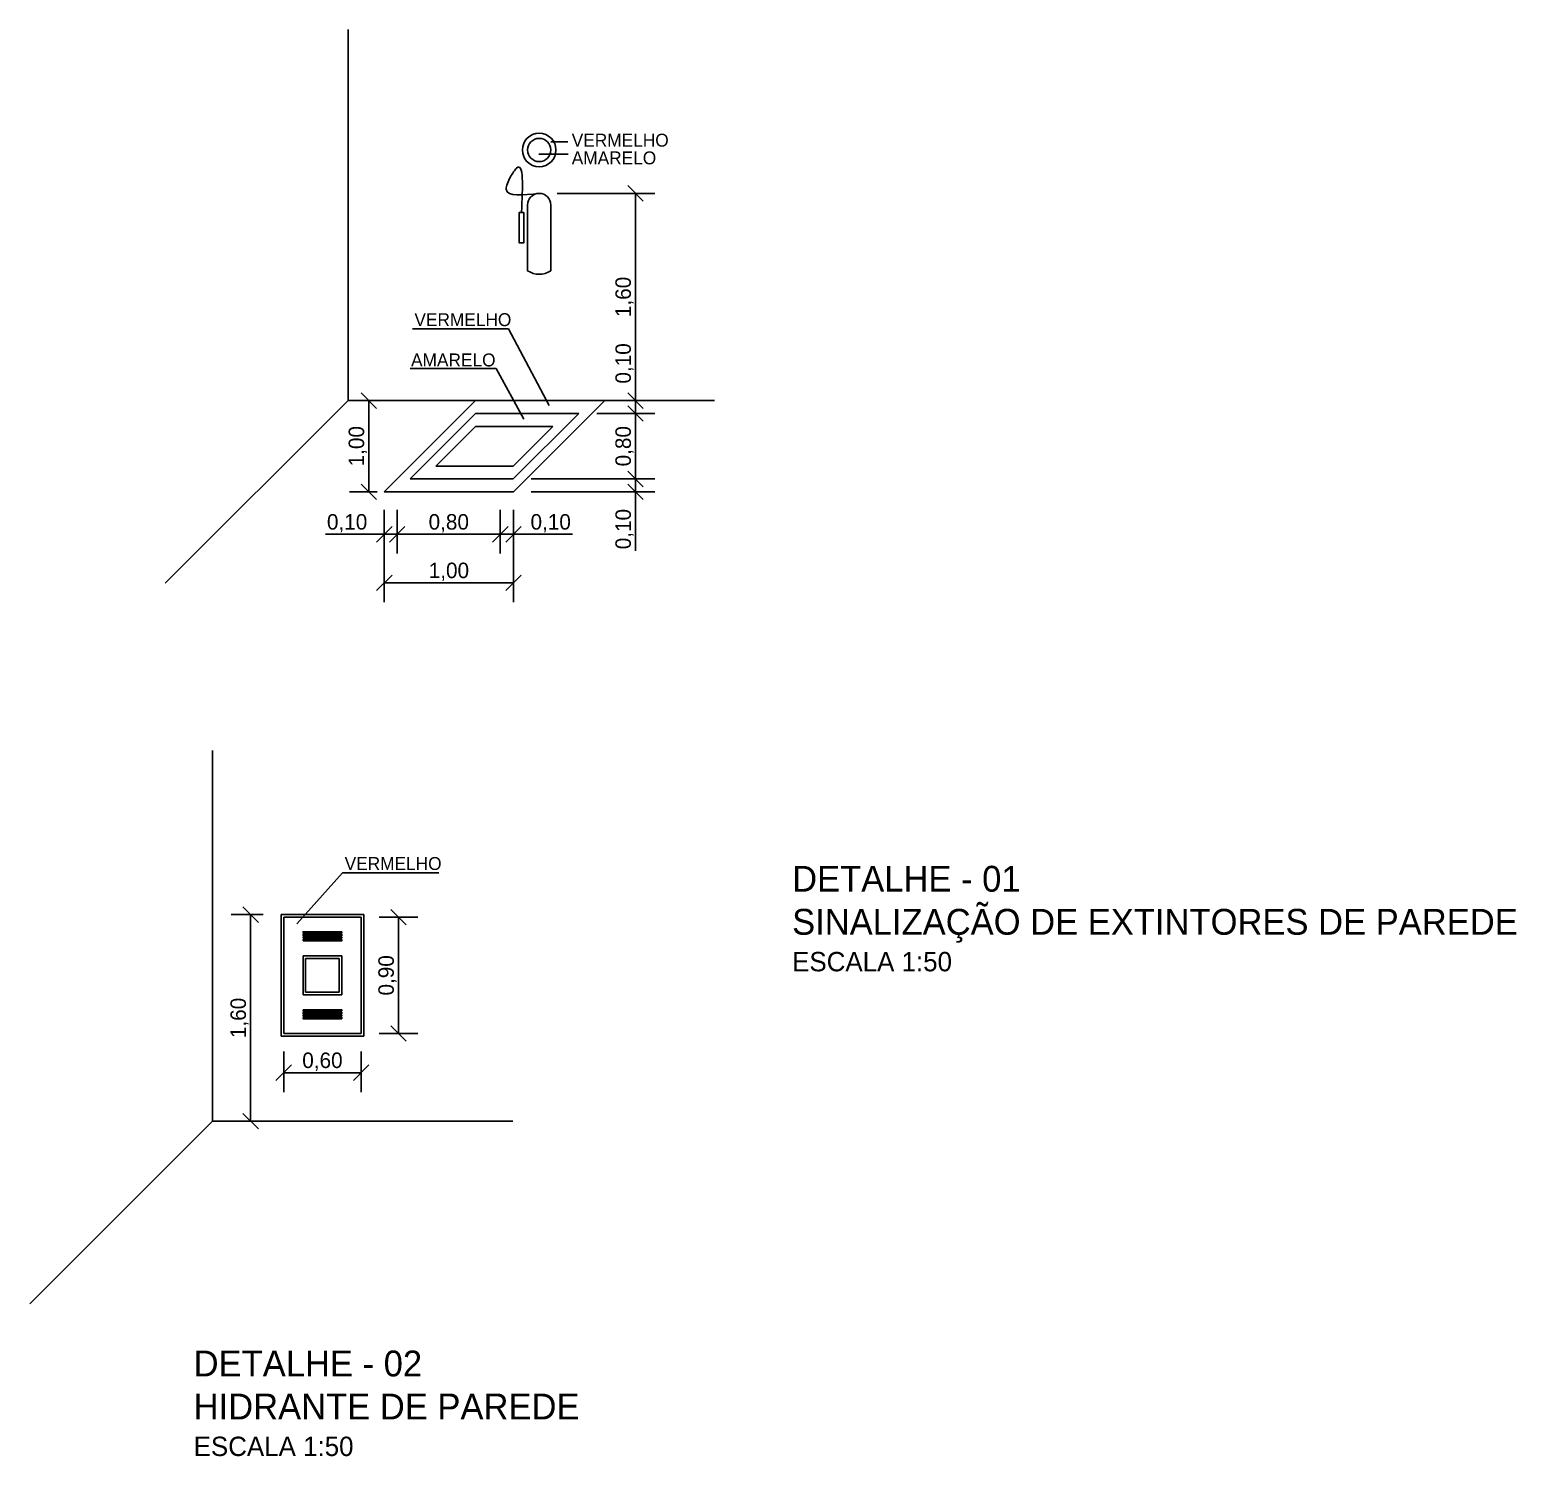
# Model space of a CAD drawing. Header units: millimetres. Extents: x 952 to 2017, y 419 to 1447.
# Drawn here: x 1034.2 to 1045.71, y 451.14 to 462.19 of the extents above; entities that cross this region are included whole.
import ezdxf

# ---------------------------------------------------------------- set-up
doc = ezdxf.new("R2010")
doc.units = ezdxf.units.MM
doc.header["$PDMODE"] = 34
doc.layers.get('0').update_dxf_attribs({"color": 5})
for name, color, linetype in [('INCENDIO', 1, 'Continuous'), ('pena01', 1, 'Continuous'), ('pena02', 2, 'Continuous')]:
    doc.layers.add(name, color=color, linetype=linetype)
doc.styles.get("Standard").update_dxf_attribs({"font": 'ERASLGHT.TTF'})
doc.dimstyles.new('ISO-25', dxfattribs={"dimtxt": 0.12, "dimasz": 0.12, "dimexe": 0.15, "dimexo": 0.14, "dimgap": 0.015, "dimtad": 1, "dimzin": 1, "dimtxsty": 'Standard', "dimblk": 'OBLIQUE', "dimcen": 0.15, "dimdle": 0.0005, "dimclrd": 1, "dimclre": 1, "dimclrt": 2, "dimadec": 0, "dimazin": 0, "dimtfac": 1, "dimtmove": 0, "dimatfit": 3, "dimldrblk": 'OBLIQUE', "dimfxl": 1, "dimarcsym": 0})

# ---------------------------------------------------------------- blocks, each defined once
blk = doc.blocks.new('_Oblique')
at = {"color": 0, "linetype": 'ByBlock', "lineweight": -2}
blk.add_line((-0.5, -0.5), (0.5, 0.5), dxfattribs=at)
blk = doc.blocks.new('*D1')
at = {"color": 1, "lineweight": -2}
for p, q in [((1036.945, 458.467), (1036.945, 457.753)), ((1037.945, 458.467), (1037.945, 457.753)), ((1037.945, 457.903), (1036.944, 457.903))]:
    blk.add_line(p, q, dxfattribs=at)
at = {"layer": 'Defpoints', "color": 0}
for p in [(1036.945, 458.607), (1037.945, 458.607), (1036.945, 457.903)]:
    blk.add_point(p, dxfattribs=at)
at = {"color": 1, "lineweight": -2, "xscale": 0.12, "yscale": 0.12, "zscale": 0.12, "rotation": 180}
blk.add_blockref('_Oblique', (1036.945, 457.903), dxfattribs=at)
at = {"color": 1, "lineweight": -2, "xscale": 0.12, "yscale": 0.12, "zscale": 0.12}
blk.add_blockref('_Oblique', (1037.945, 457.903), dxfattribs=at)
at = {"color": 2, "insert": (1037.445, 457.988), "char_height": 0.12, "attachment_point": 5}
blk.add_mtext('1,00', dxfattribs=at)
blk = doc.blocks.new('*D2')
at = {"color": 1, "lineweight": -2}
for p, q in [((1037.045, 458.467), (1037.045, 458.129)), ((1037.843, 458.467), (1037.843, 458.129)), ((1037.044, 458.279), (1037.843, 458.279))]:
    blk.add_line(p, q, dxfattribs=at)
at = {"layer": 'Defpoints', "color": 0}
for p in [(1037.045, 458.607), (1037.843, 458.607), (1037.843, 458.279)]:
    blk.add_point(p, dxfattribs=at)
at = {"color": 1, "lineweight": -2, "xscale": 0.12, "yscale": 0.12, "zscale": 0.12, "rotation": 180}
blk.add_blockref('_Oblique', (1037.045, 458.279), dxfattribs=at)
at = {"color": 1, "lineweight": -2, "xscale": 0.12, "yscale": 0.12, "zscale": 0.12}
blk.add_blockref('_Oblique', (1037.843, 458.279), dxfattribs=at)
at = {"color": 2, "insert": (1037.444, 458.364), "char_height": 0.12, "attachment_point": 5}
blk.add_mtext('0,80', dxfattribs=at)
blk = doc.blocks.new('*D3')
at = {"color": 1, "lineweight": -2}
for p, q in [((1037.843, 458.467), (1037.843, 458.129)), ((1037.945, 458.467), (1037.945, 458.129)), ((1037.842, 458.279), (1037.945, 458.279)), ((1037.945, 458.279), (1038.401, 458.279))]:
    blk.add_line(p, q, dxfattribs=at)
at = {"layer": 'Defpoints', "color": 0}
for p in [(1037.843, 458.607), (1037.945, 458.607), (1037.945, 458.279)]:
    blk.add_point(p, dxfattribs=at)
at = {"color": 1, "lineweight": -2, "xscale": 0.12, "yscale": 0.12, "zscale": 0.12, "rotation": 180}
blk.add_blockref('_Oblique', (1037.843, 458.279), dxfattribs=at)
at = {"color": 1, "lineweight": -2, "xscale": 0.12, "yscale": 0.12, "zscale": 0.12}
blk.add_blockref('_Oblique', (1037.945, 458.279), dxfattribs=at)
at = {"color": 2, "insert": (1038.233, 458.364), "char_height": 0.12, "attachment_point": 5}
blk.add_mtext('0,10', dxfattribs=at)
blk = doc.blocks.new('*D4')
at = {"color": 1, "lineweight": -2}
for p, q in [((1036.945, 458.467), (1036.945, 458.129)), ((1037.045, 458.467), (1037.045, 458.129)), ((1036.945, 458.279), (1036.489, 458.279)), ((1037.045, 458.279), (1036.945, 458.279))]:
    blk.add_line(p, q, dxfattribs=at)
at = {"layer": 'Defpoints', "color": 0}
for p in [(1036.945, 458.607), (1037.045, 458.607), (1036.945, 458.279)]:
    blk.add_point(p, dxfattribs=at)
at = {"color": 1, "lineweight": -2, "xscale": 0.12, "yscale": 0.12, "zscale": 0.12, "rotation": 180}
blk.add_blockref('_Oblique', (1036.945, 458.279), dxfattribs=at)
at = {"color": 1, "lineweight": -2, "xscale": 0.12, "yscale": 0.12, "zscale": 0.12}
blk.add_blockref('_Oblique', (1037.045, 458.279), dxfattribs=at)
at = {"color": 2, "insert": (1036.657, 458.364), "char_height": 0.12, "attachment_point": 5}
blk.add_mtext('0,10', dxfattribs=at)
blk = doc.blocks.new('*D5')
at = {"color": 1, "lineweight": -2}
for p, q in [((1038.89, 459.314), (1038.89, 459.77)), ((1038.59, 459.314), (1039.04, 459.314)), ((1038.89, 459.214), (1038.89, 459.314)), ((1038.59, 459.214), (1039.04, 459.214))]:
    blk.add_line(p, q, dxfattribs=at)
at = {"layer": 'Defpoints', "color": 0}
for p in [(1038.45, 459.314), (1038.89, 459.314), (1038.45, 459.214)]:
    blk.add_point(p, dxfattribs=at)
at = {"color": 1, "lineweight": -2, "xscale": 0.12, "yscale": 0.12, "zscale": 0.12}
for p, rotation in [((1038.89, 459.314), 90), ((1038.89, 459.214), 270)]:
    blk.add_blockref('_Oblique', p, dxfattribs=dict(at, rotation=rotation))
at = {"color": 2, "insert": (1038.805, 459.602), "char_height": 0.12, "attachment_point": 5, "rotation": 90}
blk.add_mtext('0,10', dxfattribs=at)
blk = doc.blocks.new('*D6')
at = {"color": 1, "lineweight": -2}
for p, q in [((1038.083, 458.707), (1039.04, 458.707)), ((1038.89, 458.708), (1038.89, 458.607)), ((1038.083, 458.607), (1039.04, 458.607)), ((1038.89, 458.607), (1038.89, 458.151))]:
    blk.add_line(p, q, dxfattribs=at)
at = {"layer": 'Defpoints', "color": 0}
for p in [(1037.943, 458.707), (1037.943, 458.607), (1038.89, 458.607)]:
    blk.add_point(p, dxfattribs=at)
at = {"color": 1, "lineweight": -2, "xscale": 0.12, "yscale": 0.12, "zscale": 0.12}
for p, rotation in [((1038.89, 458.707), 90), ((1038.89, 458.607), 270)]:
    blk.add_blockref('_Oblique', p, dxfattribs=dict(at, rotation=rotation))
at = {"color": 2, "insert": (1038.805, 458.319), "char_height": 0.12, "attachment_point": 5, "rotation": 90}
blk.add_mtext('0,10', dxfattribs=at)
blk = doc.blocks.new('*D8')
at = {"color": 1, "lineweight": -2}
for p, q in [((1038.284, 460.919), (1039.04, 460.919)), ((1038.89, 460.919), (1038.89, 459.314)), ((1038.343, 459.314), (1039.04, 459.314))]:
    blk.add_line(p, q, dxfattribs=at)
at = {"layer": 'Defpoints', "color": 0}
for p in [(1038.144, 460.919), (1038.203, 459.314), (1038.89, 459.314)]:
    blk.add_point(p, dxfattribs=at)
at = {"color": 1, "lineweight": -2, "xscale": 0.12, "yscale": 0.12, "zscale": 0.12}
for p, rotation in [((1038.89, 460.919), 90), ((1038.89, 459.314), 270)]:
    blk.add_blockref('_Oblique', p, dxfattribs=dict(at, rotation=rotation))
at = {"color": 2, "insert": (1038.805, 460.117), "char_height": 0.12, "attachment_point": 5, "rotation": 90}
blk.add_mtext('1,60', dxfattribs=at)
blk = doc.blocks.new('*D9')
at = {"color": 1, "lineweight": -2}
for p, q in [((1036.906, 455.313), (1037.205, 455.313)), ((1037.055, 455.314), (1037.055, 454.413)), ((1036.906, 454.413), (1037.205, 454.413))]:
    blk.add_line(p, q, dxfattribs=at)
at = {"layer": 'Defpoints', "color": 0}
for p in [(1036.766, 455.313), (1036.766, 454.413), (1037.055, 454.413)]:
    blk.add_point(p, dxfattribs=at)
at = {"color": 1, "lineweight": -2, "xscale": 0.12, "yscale": 0.12, "zscale": 0.12}
for p, rotation in [((1037.055, 455.313), 90), ((1037.055, 454.413), 270)]:
    blk.add_blockref('_Oblique', p, dxfattribs=dict(at, rotation=rotation))
at = {"color": 2, "insert": (1036.97, 454.863), "char_height": 0.12, "attachment_point": 5, "rotation": 90}
blk.add_mtext('0,90', dxfattribs=at)
blk = doc.blocks.new('*D10')
at = {"color": 1, "lineweight": -2}
for p, q in [((1036.166, 454.273), (1036.166, 453.959)), ((1036.766, 454.273), (1036.766, 453.959)), ((1036.166, 454.109), (1036.767, 454.109))]:
    blk.add_line(p, q, dxfattribs=at)
at = {"layer": 'Defpoints', "color": 0}
for p in [(1036.166, 454.413), (1036.766, 454.413), (1036.766, 454.109)]:
    blk.add_point(p, dxfattribs=at)
at = {"color": 1, "lineweight": -2, "xscale": 0.12, "yscale": 0.12, "zscale": 0.12, "rotation": 180}
blk.add_blockref('_Oblique', (1036.166, 454.109), dxfattribs=at)
at = {"color": 1, "lineweight": -2, "xscale": 0.12, "yscale": 0.12, "zscale": 0.12}
blk.add_blockref('_Oblique', (1036.766, 454.109), dxfattribs=at)
at = {"color": 2, "insert": (1036.466, 454.194), "char_height": 0.12, "attachment_point": 5}
blk.add_mtext('0,60', dxfattribs=at)
blk = doc.blocks.new('*D11')
at = {"color": 1, "lineweight": -2}
for p, q in [((1036.006, 455.333), (1035.76, 455.333)), ((1035.91, 455.334), (1035.91, 453.733)), ((1036.006, 453.733), (1035.76, 453.733))]:
    blk.add_line(p, q, dxfattribs=at)
at = {"layer": 'Defpoints', "color": 0}
for p in [(1036.146, 455.333), (1035.91, 453.733), (1036.146, 453.733)]:
    blk.add_point(p, dxfattribs=at)
at = {"color": 1, "lineweight": -2, "xscale": 0.12, "yscale": 0.12, "zscale": 0.12}
for p, rotation in [((1035.91, 455.333), 90), ((1035.91, 453.733), 270)]:
    blk.add_blockref('_Oblique', p, dxfattribs=dict(at, rotation=rotation))
at = {"color": 2, "insert": (1035.825, 454.533), "char_height": 0.12, "attachment_point": 5, "rotation": 90}
blk.add_mtext('1,60', dxfattribs=at)

msp = doc.modelspace()

# ---------------------------------------------------------------- linework, layer by layer
for p, q in [((1038.59, 459.214), (1039.04, 459.214)), ((1038.083, 458.707), (1039.04, 458.707))]:
    msp.add_line(p, q)
at = {"layer": 'INCENDIO'}
for p, q in [((1036.664, 462.187), (1036.664, 459.314)), ((1038.235, 461.318), (1038.366, 461.318)), ((1038.141, 461.222), (1038.368, 461.222)), ((1038.054, 460.319), (1038.054, 460.829)), ((1038.234, 460.319), (1038.234, 460.829)), ((1037.163, 459.87), (1037.907, 459.87)), ((1037.907, 459.87), (1038.222, 459.277)), ((1037.144, 459.562), (1037.812, 459.562)), ((1037.812, 459.562), (1038.025, 459.171)), ((1036.664, 459.314), (1035.249, 457.9)), ((1036.664, 459.314), (1039.5, 459.314)), ((1037.512, 459.314), (1036.668, 459.314)), ((1037.512, 459.314), (1036.675, 459.314)), ((1037.652, 459.314), (1036.945, 458.607)), ((1037.652, 459.314), (1037.752, 459.314)), ((1038.652, 459.314), (1037.945, 458.607)), ((1038.652, 459.314), (1038.552, 459.314)), ((1037.652, 459.214), (1037.145, 458.707)), ((1037.652, 459.214), (1038.45, 459.214)), ((1038.45, 459.214), (1037.943, 458.707)), ((1037.652, 459.114), (1037.345, 458.807)), ((1037.652, 459.114), (1038.25, 459.114)), ((1038.25, 459.114), (1037.943, 458.807)), ((1037.943, 458.707), (1037.145, 458.707)), ((1037.943, 458.807), (1037.345, 458.807)), ((1037.945, 458.607), (1036.945, 458.607)), ((1035.614, 456.605), (1035.614, 453.733)), ((1036.622, 455.658), (1036.268, 455.261)), ((1036.622, 455.658), (1037.367, 455.658)), ((1036.146, 454.393), (1036.146, 455.333)), ((1036.146, 455.333), (1036.786, 455.333)), ((1036.166, 455.313), (1036.766, 455.313)), ((1036.166, 454.413), (1036.166, 455.313)), ((1036.766, 455.313), (1036.766, 454.413)), ((1036.786, 455.333), (1036.786, 454.393)), ((1036.316, 455.013), (1036.316, 454.713)), ((1036.316, 455.013), (1036.616, 455.013)), ((1036.336, 454.993), (1036.336, 454.733)), ((1036.336, 454.993), (1036.596, 454.993)), ((1036.596, 454.993), (1036.596, 454.733)), ((1036.616, 455.013), (1036.616, 454.713)), ((1036.316, 454.713), (1036.616, 454.713)), ((1036.336, 454.733), (1036.596, 454.733)), ((1036.786, 454.393), (1036.146, 454.393)), ((1036.766, 454.413), (1036.166, 454.413)), ((1035.614, 453.733), (1034.2, 452.319)), ((1035.614, 453.733), (1037.941, 453.733))]:
    msp.add_line(p, q, dxfattribs=at)
for points in [[(1038.024, 460.772), (1037.989, 460.772), (1037.989, 460.535), (1038.024, 460.535)], [(1036.316, 455.19), (1036.616, 455.19), (1036.616, 455.2), (1036.316, 455.2)], [(1036.316, 455.17), (1036.616, 455.17), (1036.616, 455.18), (1036.316, 455.18)], [(1036.316, 455.15), (1036.616, 455.15), (1036.616, 455.16), (1036.316, 455.16)], [(1036.316, 455.13), (1036.616, 455.13), (1036.616, 455.14), (1036.316, 455.14)], [(1036.316, 454.597), (1036.616, 454.597), (1036.616, 454.587), (1036.316, 454.587)], [(1036.316, 454.577), (1036.616, 454.577), (1036.616, 454.567), (1036.316, 454.567)], [(1036.316, 454.557), (1036.616, 454.557), (1036.616, 454.547), (1036.316, 454.547)], [(1036.316, 454.537), (1036.616, 454.537), (1036.616, 454.527), (1036.316, 454.527)]]:
    msp.add_lwpolyline(points, close=True, dxfattribs=at)
for radius in [0.13, 0.09]:
    msp.add_circle((1038.144, 461.255), radius, dxfattribs=at)
for centre, radius, start, end in [((1038.144, 460.829), 0.09, 0, 180), ((1038.144, 460.461), 0.168, 237.7115, 302.2885)]:
    msp.add_arc(centre, radius, start, end, dxfattribs=at)
msp.add_spline([(1038.144, 460.919), (1037.889, 460.952), (1037.922, 461.046), (1037.969, 461.114), (1038.007, 460.774)], degree=3, dxfattribs=at)
at = {"layer": 'pena01'}
for p, q in [((1036.825, 459.315), (1036.825, 458.607)), ((1038.59, 459.214), (1039.04, 459.214)), ((1038.89, 459.215), (1038.89, 458.707)), ((1038.083, 458.707), (1039.04, 458.707)), ((1036.889, 458.607), (1036.675, 458.607))]:
    msp.add_line(p, q, dxfattribs=at)

# ---------------------------------------------------------------- block references
at = {"layer": 'pena01', "xscale": 0.12, "yscale": 0.12, "zscale": 0.12}
for p, rotation in [((1036.825, 459.314), 90), ((1038.89, 458.707), 270), ((1036.825, 458.607), 270)]:
    msp.add_blockref('_Oblique', p, dxfattribs=dict(at, rotation=rotation))

# ---------------------------------------------------------------- texts
at = {"layer": 'INCENDIO', "char_height": 0.12, "width": 2.84643, "attachment_point": 1}
for s, insert in [('{\\H0.8333x;VERMELHO}', (1038.396, 461.381)), ('{\\H0.8333x;AMARELO}', (1038.396, 461.244)), ('{\\H0.8333x;VERMELHO}', (1037.178, 459.991)), ('{\\H0.8333x;AMARELO}', (1037.152, 459.679)), ('{\\H0.8333x;VERMELHO}', (1036.638, 455.779))]:
    msp.add_mtext(s, dxfattribs=dict(at, insert=insert))
at = {"layer": 'pena02', "char_height": 0.12, "attachment_point": 5, "rotation": 90}
for s, insert in [('1,00', (1036.74, 458.961)), ('0,80', (1038.805, 458.961))]:
    msp.add_mtext(s, dxfattribs=dict(at, insert=insert))
at = {"layer": 'pena02', "char_height": 0.2, "width": 11.6204, "attachment_point": 1}
for s, insert in [('{\\fEras Demi ITC|b0|i0|c0|p34;DETALHE - 01\\PSINALIZAÇÃO DE EXTINTORES DE PAREDE\\P\\H0.75x;ESCALA 1:50}', (1040.102, 455.711)), ('{\\fEras Demi ITC|b0|i0|c0|p34;DETALHE - 02\\PHIDRANTE DE PAREDE\\P\\H0.75x;ESCALA 1:50\\H1.333x; }', (1035.469, 451.957))]:
    msp.add_mtext(s, dxfattribs=dict(at, insert=insert))

# ---------------------------------------------------------------- dimensions: what is measured, and where the dimension line sits
for base, p1, p2, picture, middle in [((1038.8896, 459.3144), (1038.1441, 460.9188), (1038.2028, 459.3144), '*D8', (1038.8048, 460.1166)), ((1035.91, 453.733), (1036.146, 455.333), (1036.146, 453.733), '*D11', (1035.825, 454.533)), ((1037.055, 454.413), (1036.766, 455.313), (1036.766, 454.413), '*D9', (1036.97, 454.863))]:
    dim = msp.add_linear_dim(base=base, p1=p1, p2=p2, angle=90, dimstyle='ISO-25')
    dim.commit()
    dim.dimension.update_dxf_attribs({"geometry": picture, "text_midpoint": middle})
for p1, p2, distance, picture, middle in [((1038.45, 459.214), (1038.45, 459.314), -0.44, '*D5', (1038.805, 459.602)), ((1037.943, 458.707), (1037.943, 458.607), 0.947, '*D6', (1038.805, 458.319))]:
    dim = msp.add_aligned_dim(p1=p1, p2=p2, distance=distance, dimstyle='ISO-25')
    dim.commit()
    dim.dimension.update_dxf_attribs({"geometry": picture, "text_midpoint": middle})
for base, p1, p2, picture, middle in [((1036.945, 458.279), (1037.045, 458.607), (1036.945, 458.607), '*D4', (1036.657, 458.364)), ((1036.945, 457.903), (1037.945, 458.607), (1036.945, 458.607), '*D1', (1037.445, 457.988)), ((1037.843, 458.279), (1037.045, 458.607), (1037.843, 458.607), '*D2', (1037.444, 458.364)), ((1037.945, 458.279), (1037.843, 458.607), (1037.945, 458.607), '*D3', (1038.233, 458.364)), ((1036.766, 454.109), (1036.166, 454.413), (1036.766, 454.413), '*D10', (1036.466, 454.194))]:
    dim = msp.add_linear_dim(base=base, p1=p1, p2=p2, dimstyle='ISO-25')
    dim.commit()
    dim.dimension.update_dxf_attribs({"geometry": picture, "text_midpoint": middle})

doc.saveas('drawing.dxf')
